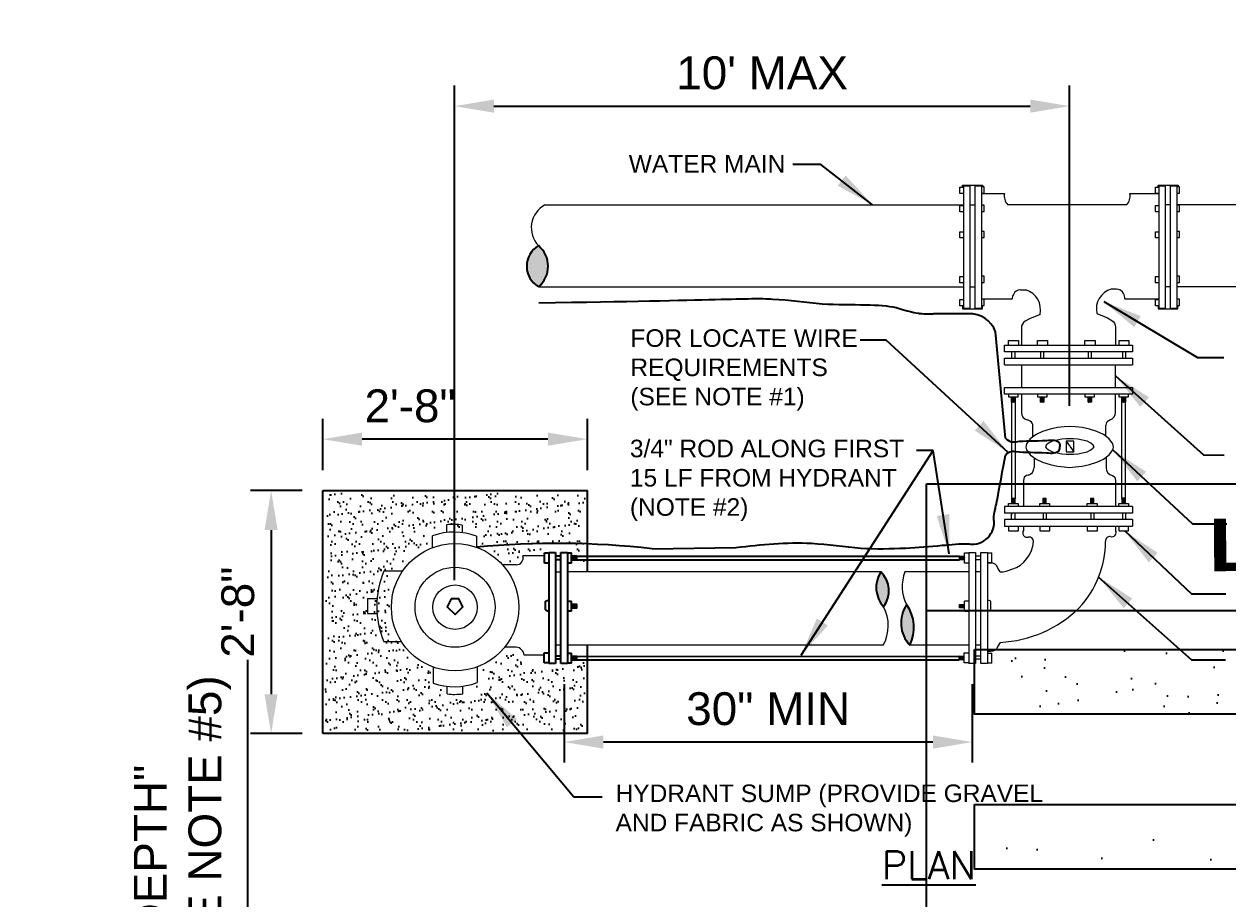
# Paper-space layout 'WS DET' of a CAD drawing. Header units: feet, sheet in inches. Extents: x -12.2 to 22.7, y -7.4 to 15.4.
# Drawn here: x 6.372 to 10.044, y -0.468 to 2.199 of the extents above; entities that cross this region are included whole.
import ezdxf
from ezdxf.enums import TextEntityAlignment as Align

# ---------------------------------------------------------------- set-up
doc = ezdxf.new("R2010")
doc.units = ezdxf.units.FT
doc.header["$MEASUREMENT"] = 0
for name, color, linetype in [('DT-1', 1, 'Continuous'), ('DT-3', 3, 'Continuous'), ('DT-4', 4, 'Continuous'), ('DT-HATCH', 251, 'Continuous'), ('DT-TEXT', 2, 'Continuous')]:
    doc.layers.add(name, color=color, linetype=linetype)
doc.layers.add('NOPRINT', color=7, linetype='Continuous', plot=False)
doc.styles.add('1L100', font='arial.ttf', dxfattribs={"height": 0.1})
doc.styles.add('ROMAND', font='ariblk.ttf')
doc.styles.add('ROMANS', font='ROMANS.shx', dxfattribs={"height": 6})
doc.dimstyles.new('JEA1', dxfattribs={"dimtxt": 0.1, "dimasz": 0.12, "dimexe": 0.0625, "dimexo": 0.0625, "dimgap": 0.05, "dimtad": 1, "dimdec": 1, "dimlfac": 3, "dimdsep": 46, "dimtxsty": '1L100', "dimcen": 0.09, "dimclrd": 256, "dimclre": 256, "dimclrt": 256, "dimadec": 0, "dimazin": 0, "dimtfac": 1, "dimtdec": 1, "dimtofl": 0, "dimtmove": 0, "dimatfit": 3, "dimfxl": 1, "dimtolj": 1, "dimtzin": 0, "dimlwd": -1, "dimlwe": -1, "dimarcsym": 0})
pattern_1 = [(157.380135, (-3.3872434, -4.6160953), (-0.0011576243, -0.00277829825), []), (202.619865, (-3.3872434, -4.6160953), (0.0011576243, -0.00277829825), [])]
pattern_2 = [(157.380135, (-3.375259, -4.6160953), (-0.0011576243, -0.00277829825), []), (202.619865, (-3.375259, -4.6160953), (0.0011576243, -0.00277829825), [])]
pattern_3 = [(67.380135, (-3.375259, -4.6160953), (-0.00277829825, 0.0011576243), []), (112.619865, (-3.375259, -4.6160953), (-0.00277829825, -0.0011576243), [])]

# ---------------------------------------------------------------- blocks, each defined once
blk = doc.blocks.new('*D127')
at = {"layer": 'Defpoints', "color": 0, "transparency": 16777216}
for p in [(9.5607, 1.9488), (9.5607, 0.9725), (7.6854, 0.4414)]:
    blk.add_point(p, dxfattribs=at)
at = {"layer": 'DT-TEXT', "transparency": 16777216}
for p, q in [((7.6854, 0.5039), (7.6854, 2.0113)), ((9.5607, 1.035), (9.5607, 2.0113)), ((7.8054, 1.9488), (9.4407, 1.9488))]:
    blk.add_line(p, q, dxfattribs=at)
for points in [[(7.8054, 1.9688), (7.8054, 1.9288), (7.6854, 1.9488)], [(9.4407, 1.9688), (9.4407, 1.9288), (9.5607, 1.9488)]]:
    blk.add_solid(points, dxfattribs=at)
at = {"layer": 'DT-TEXT', "transparency": 16777216, "insert": (8.6231, 2.0498), "char_height": 0.1, "attachment_point": 5, "style": '1L100'}
blk.add_mtext("\\A1;10' MAX", dxfattribs=at)
blk = doc.blocks.new('*D128')
at = {"layer": 'Defpoints', "color": 0, "transparency": 16777216}
for p in [(7.2831, 0.9335), (7.2831, 0.7766), (8.0901, 0.7766)]:
    blk.add_point(p, dxfattribs=at)
at = {"layer": 'DT-TEXT', "transparency": 16777216}
for p, q in [((7.2831, 0.8391), (7.2831, 0.996)), ((8.0901, 0.8391), (8.0901, 0.996)), ((7.9701, 0.9335), (7.4031, 0.9335))]:
    blk.add_line(p, q, dxfattribs=at)
for points in [[(7.4031, 0.9535), (7.4031, 0.9135), (7.2831, 0.9335)], [(7.9701, 0.9535), (7.9701, 0.9135), (8.0901, 0.9335)]]:
    blk.add_solid(points, dxfattribs=at)
at = {"layer": 'DT-TEXT', "transparency": 16777216, "insert": (7.5497, 1.0345), "char_height": 0.1, "attachment_point": 5, "style": '1L100'}
blk.add_mtext('\\A1;2\'-8"', dxfattribs=at)
blk = doc.blocks.new('*D129')
at = {"layer": 'Defpoints', "color": 0, "transparency": 16777216}
for p in [(8.019, 0.2493), (9.2641, 0.2493), (8.019, 0.0101)]:
    blk.add_point(p, dxfattribs=at)
at = {"layer": 'DT-TEXT', "transparency": 16777216}
for p, q in [((8.019, 0.1868), (8.019, -0.0524)), ((9.2641, 0.1868), (9.2641, -0.0524)), ((9.1441, 0.0101), (8.139, 0.0101))]:
    blk.add_line(p, q, dxfattribs=at)
for points in [[(8.139, 0.0301), (8.139, -0.0099), (8.019, 0.0101)], [(9.1441, 0.0301), (9.1441, -0.0099), (9.2641, 0.0101)]]:
    blk.add_solid(points, dxfattribs=at)
at = {"layer": 'DT-TEXT', "transparency": 16777216, "insert": (8.6416, 0.1112), "char_height": 0.1, "attachment_point": 5, "style": '1L100'}
blk.add_mtext('\\A1;30" MIN', dxfattribs=at)
blk = doc.blocks.new('*D130')
at = {"layer": 'Defpoints', "color": 0, "transparency": 16777216}
for p in [(7.2831, 0.7766), (7.1256, 0.0358), (7.2831, 0.0358)]:
    blk.add_point(p, dxfattribs=at)
at = {"layer": 'DT-TEXT', "transparency": 16777216}
for p, q in [((7.2206, 0.7766), (7.0631, 0.7766)), ((7.1256, 0.6566), (7.1256, 0.1558)), ((7.2206, 0.0358), (7.0631, 0.0358))]:
    blk.add_line(p, q, dxfattribs=at)
for points in [[(7.1056, 0.6566), (7.1456, 0.6566), (7.1256, 0.7766)], [(7.1056, 0.1558), (7.1456, 0.1558), (7.1256, 0.0358)]]:
    blk.add_solid(points, dxfattribs=at)
at = {"layer": 'DT-TEXT', "transparency": 16777216, "insert": (7.0245, 0.4062), "char_height": 0.1, "attachment_point": 5, "rotation": 90, "style": '1L100'}
blk.add_mtext('\\A1;2\'-8"', dxfattribs=at)
blk = doc.blocks.new('*D131')
at = {"layer": 'Defpoints', "color": 0, "transparency": 16777216}
for p in [(7.0543, -1.4984), (7.3931, -1.4984), (7.8274, -2.3976)]:
    blk.add_point(p, dxfattribs=at)
at = {"layer": 'DT-TEXT', "transparency": 16777216}
for p, q in [((7.0543, -1.4984), (7.0543, 0.2608)), ((7.3306, -1.4984), (6.9918, -1.4984)), ((7.0543, -2.2776), (7.0543, -1.6184)), ((7.7649, -2.3976), (6.9918, -2.3976))]:
    blk.add_line(p, q, dxfattribs=at)
for points in [[(7.0343, -1.6184), (7.0743, -1.6184), (7.0543, -1.4984)], [(7.0343, -2.2776), (7.0743, -2.2776), (7.0543, -2.3976)]]:
    blk.add_solid(points, dxfattribs=at)
at = {"layer": 'DT-TEXT', "transparency": 16777216, "insert": (6.8554, -0.5588), "char_height": 0.1, "attachment_point": 5, "rotation": 90, "style": '1L100'}
blk.add_mtext('\\A1;"BURY DEPTH"\\PVARIES (SEE NOTE #5)', dxfattribs=at)

psp = doc.layouts.new('WS DET')

# ---------------------------------------------------------------- hatches: boundary and pattern name
at = {"layer": 'DT-1', "lineweight": 0}
h = psp.add_hatch(dxfattribs=at)
h.set_pattern_fill('DIAMONDS', color=256, scale=0.024079, angle=90, style=0)
h.set_pattern_definition(pattern_1)
h.paths.add_polyline_path([(9.38401, 1.06213), (9.39471, 1.06213), (9.39471, 1.04633), (9.38401, 1.04633)])
h = psp.add_hatch(dxfattribs=at)
h.set_pattern_fill('DIAMONDS', color=256, scale=0.024079, angle=90, style=0)
h.set_pattern_definition(pattern_2)
h.paths.add_polyline_path([(9.47209, 1.06213), (9.48279, 1.06213), (9.48279, 1.04633), (9.47209, 1.04633)])
h = psp.add_hatch(dxfattribs=at)
h.set_pattern_fill('DIAMONDS', color=256, scale=0.024079, angle=90, style=0)
h.set_pattern_definition(pattern_2)
h.paths.add_polyline_path([(9.61715, 1.06213), (9.62786, 1.06213), (9.62786, 1.04633), (9.61715, 1.04633)])
h = psp.add_hatch(dxfattribs=at)
h.set_pattern_fill('DIAMONDS', color=256, scale=0.024079, angle=90, style=0)
h.set_pattern_definition([(157.380135, (-3.3633928, -4.6160953), (-0.0011576243, -0.00277829825), []), (202.619865, (-3.3633928, -4.6160953), (0.0011576243, -0.00277829825), [])])
h.paths.add_polyline_path([(9.7206, 1.06213), (9.7313, 1.06213), (9.7313, 1.04633), (9.7206, 1.04633)])
h = psp.add_hatch(dxfattribs=at)
h.set_pattern_fill('DIAMONDS', color=256, scale=0.024079, angle=90, style=0)
h.set_pattern_definition(pattern_1)
h.paths.add_polyline_path([(9.38401, 0.73692), (9.39471, 0.73692), (9.39471, 0.75272), (9.38401, 0.75272)])
h = psp.add_hatch(dxfattribs=at)
h.set_pattern_fill('DIAMONDS', color=256, scale=0.024079, angle=90, style=0)
h.set_pattern_definition([(157.380135, (14.5075702, -10.680566), (-0.0011576243, -0.00277829825), []), (202.619865, (14.5075702, -10.680566), (0.0011576243, -0.00277829825), [])])
h.paths.add_polyline_path([(9.47925, 0.73692), (9.48995, 0.73692), (9.48995, 0.75272), (9.47925, 0.75272)])
h = psp.add_hatch(dxfattribs=at)
h.set_pattern_fill('DIAMONDS', color=256, scale=0.024079, angle=90, style=0)
h.set_pattern_definition([(157.380135, (14.652635, -10.680566), (-0.0011576243, -0.00277829825), []), (202.619865, (14.652635, -10.680566), (0.0011576243, -0.00277829825), [])])
h.paths.add_polyline_path([(9.62431, 0.73692), (9.63501, 0.73692), (9.63501, 0.75272), (9.62431, 0.75272)])
h = psp.add_hatch(dxfattribs=at)
h.set_pattern_fill('DIAMONDS', color=256, scale=0.024079, angle=90, style=0)
h.set_pattern_definition([(157.380135, (14.748924, -10.6796963), (-0.0011576243, -0.00277829825), []), (202.619865, (14.748924, -10.6796963), (0.0011576243, -0.00277829825), [])])
h.paths.add_polyline_path([(9.7206, 0.73779), (9.7313, 0.73779), (9.7313, 0.75359), (9.7206, 0.75359)])
at = {"layer": 'DT-1'}
h = psp.add_hatch(dxfattribs=at)
h.set_pattern_fill('DIAMONDS', color=256, scale=0.024079, style=0)
h.set_pattern_definition([(67.380135, (-3.375259, -4.4516562), (-0.00277829825, 0.0011576243), []), (112.619865, (-3.375259, -4.4516562), (-0.00277829825, -0.0011576243), [])])
h.paths.add_polyline_path([(8.04222, 0.57667), (8.04222, 0.56596), (8.05802, 0.56596), (8.05802, 0.57667)])
at = {"layer": 'DT-1', "lineweight": 0}
h = psp.add_hatch(dxfattribs=at)
h.set_pattern_fill('DIAMONDS', color=256, scale=0.024079, style=0)
h.set_pattern_definition(pattern_3)
h.paths.add_polyline_path([(9.24099, 0.57684), (9.24099, 0.56614), (9.22519, 0.56614), (9.22519, 0.57684)])
at = {"layer": 'DT-1'}
h = psp.add_hatch(dxfattribs=at)
h.set_pattern_fill('DIAMONDS', color=256, scale=0.024079, style=0)
h.set_pattern_definition([(67.380135, (-3.375259, -4.5987003), (-0.00277829825, 0.0011576243), []), (112.619865, (-3.375259, -4.5987003), (-0.00277829825, -0.0011576243), [])])
h.paths.add_polyline_path([(8.04222, 0.42962), (8.04222, 0.41892), (8.05802, 0.41892), (8.05802, 0.42962)])
at = {"layer": 'DT-1', "lineweight": 0}
h = psp.add_hatch(dxfattribs=at)
h.set_pattern_fill('DIAMONDS', color=256, scale=0.024079, style=0)
h.set_pattern_definition(pattern_3)
h.paths.add_polyline_path([(9.24077, 0.42962), (9.24077, 0.41892), (9.22497, 0.41892), (9.22497, 0.42962)])
at = {"layer": 'DT-1'}
h = psp.add_hatch(dxfattribs=at)
h.set_pattern_fill('DIAMONDS', color=256, scale=0.024079, style=0)
h.set_pattern_definition([(67.380135, (-3.375259, -4.757018), (-0.00277829825, 0.0011576243), []), (112.619865, (-3.375259, -4.757018), (-0.00277829825, -0.0011576243), [])])
h.paths.add_polyline_path([(8.04222, 0.2713), (8.04222, 0.2606), (8.05802, 0.2606), (8.05802, 0.2713)])
at = {"layer": 'DT-1', "lineweight": 0}
h = psp.add_hatch(dxfattribs=at)
h.set_pattern_fill('DIAMONDS', color=256, scale=0.024079, style=0)
h.set_pattern_definition(pattern_3)
h.paths.add_polyline_path([(9.23974, 0.27148), (9.23974, 0.26078), (9.22394, 0.26078), (9.22394, 0.27148)])
at = {"layer": 'DT-HATCH'}
psp.add_hatch(color=256, dxfattribs=at).paths.add_polyline_path([(7.94132, 1.39822, -0.571756), (7.94108, 1.52345, -0.4697124)])
h = psp.add_hatch(dxfattribs=at)
h.set_pattern_fill('AR-SAND', color=256, scale=0.024079, style=0)
h.set_pattern_definition([(37.5, (-5.2816, -7.00337), (-0.00151679, 0.04639519), [0, -0.03659945, 0, -0.04093359, 0, -0.0391277]), (7.5, (-5.2816, -7.00337), (0.04261372, 0.06795328), [0, -0.01974444, 0, -0.03298766, 0, -0.01264126]), (327.5, (-5.311216, -7.00337), (0.07498413, 0.00013626), [0, -0.01203929, 0, -0.04334145, 0, -0.05658467]), (317.5, (-5.311216, -7.00337), (0.07238327, 0.02113319), [0, -0.00601965, 0, -0.02841273, 0, -0.03250609])])
h.paths.add_polyline_path([(7.29152, 0.76861), (8.08279, 0.77059), (8.08081, 0.55851), (8.05503, 0.56049), (8.05503, 0.61203), (7.95587, 0.61004), (7.94596, 0.59022), (7.88845, 0.59221), (7.87456, 0.56248), (7.83689, 0.56049), (7.76748, 0.60608), (7.76351, 0.65563), (7.61477, 0.6596), (7.60684, 0.61203), (7.48984, 0.53473), (7.48389, 0.35634), (7.55925, 0.25328), (7.61477, 0.22751), (7.61874, 0.17994), (7.6465, 0.17598), (7.64055, 0.14823), (7.70798, 0.14823), (7.73773, 0.16607), (7.76549, 0.1958), (7.77342, 0.2394), (7.82499, 0.26715), (7.87456, 0.29093), (7.88646, 0.2731), (7.93406, 0.2612), (7.95389, 0.2394), (8.05701, 0.23147), (8.05701, 0.2949), (8.08279, 0.2949), (8.08081, 0.04516), (7.29152, 0.04516)])
h = psp.add_hatch(color=256, dxfattribs=at)
h.paths.add_polyline_path([(8.98473, 0.52877, 0.3341885), (8.99343, 0.42286, 0.3941576)])
h.paths.add_polyline_path([(9.06385, 0.42909, 0.3491588), (9.0736, 0.30521, 0.2802845)])
at = {"layer": 'NOPRINT'}
h = psp.add_hatch(dxfattribs=at)
h.set_pattern_fill('AR-SAND', color=256, scale=0.1, angle=-54)
h.set_pattern_definition([(343.5, (1.96655, 2.12785), (0.1521807, 0.118352), [0, -0.152, 0, -0.17, 0, -0.1625]), (313.5, (1.96655, 2.12785), (0.332341, 0.022704), [0, -0.082, 0, -0.137, 0, -0.0525]), (273.5, (1.89425, 2.22736), (0.1835025, -0.2516067), [0, -0.05, 0, -0.18, 0, -0.235]), (263.5, (1.89425, 2.22736), (0.247701, -0.191612), [0, -0.025, 0, -0.118, 0, -0.135])])
h.paths.add_polyline_path([(10.44046, 0.29192), (9.27128, 0.29192), (9.27128, 0.09494), (10.44046, 0.09494)])
at = {"layer": 'NOPRINT', "ltscale": 20}
h = psp.add_hatch(dxfattribs=at)
h.set_pattern_fill('AR-CONC', color=256, scale=0.08, angle=-108)
h.set_pattern_definition([(302, (1.96655, 1.5193), (-0.22506, -0.53021), [0.06, -0.66]), (247, (1.96655, 1.5193), (0.606603, -0.080384), [0.048, -0.528]), (352.4514, (1.9478, 1.4751), (0.381542, -0.610595), [0.050992, -0.560914]), (298.184, (2.1187, 1.4698), (-0.38977, -0.771087), [0.09, -0.99]), (348.636, (2.0862, 1.4056), (0.51009, -0.95195), [0.07649, -0.84137]), (243.184, (2.1187, 1.4698), (0.51009, -0.95195), [0.072, -0.792]), (273, (2.05596, 1.4061), (-0.453894, -0.35462), [0.06, -0.66]), (218, (2.05596, 1.4061), (0.491576, -0.364392), [0.048, -0.528]), (323.4514, (2.01813, 1.37656), (0.037682, -0.719013), [0.050992, -0.560914]), (289.5, (1.96655, 1.51928), (0.2502746, -0.0915477), [0, -0.5216, 0, -0.536, 0, -0.53]), (259.5, (1.96655, 1.51928), (0.235052, -0.297659), [0, -0.3056, 0, -0.5096, 0, -0.202]), (219.5, (2.02168, 1.68895), (-0.149129, -0.4005804), [0, -0.2, 0, -0.624, 0, -0.828]), (209.5, (2.0464, 1.76503), (-0.068007, -0.468462), [0, -0.26, 0, -0.4144, 0, -0.588])])
h.paths.add_polyline_path([(10.44046, -0.18036), (9.27128, -0.18036), (9.27128, -0.37734), (10.44046, -0.37734)])

# ---------------------------------------------------------------- linework, layer by layer
at = {"layer": 'DT-1', "lineweight": 0}
for p, q in [((9.22627, 1.68231), (9.22627, 1.70133)), ((9.22627, 1.70133), (9.23698, 1.70133)), ((9.23698, 1.7049), (9.23698, 1.33282)), ((9.25719, 1.7049), (9.23698, 1.7049)), ((9.25719, 1.33282), (9.25719, 1.7079)), ((9.27146, 1.7079), (9.27146, 1.33282)), ((9.29286, 1.70478), (9.27146, 1.70478)), ((9.29286, 1.33282), (9.29286, 1.70478)), ((9.3, 1.70252), (9.29286, 1.70252)), ((9.3, 1.6835), (9.3, 1.70252)), ((9.82262, 1.70133), (9.83332, 1.70133)), ((9.82262, 1.68231), (9.82262, 1.70133)), ((9.83332, 1.7049), (9.83332, 1.33282)), ((9.85353, 1.7049), (9.83332, 1.7049)), ((9.85353, 1.33282), (9.85353, 1.7079)), ((9.8678, 1.7079), (9.8678, 1.33282)), ((9.8892, 1.70478), (9.8678, 1.70478)), ((9.8892, 1.33282), (9.8892, 1.70478)), ((9.89634, 1.70252), (9.8892, 1.70252)), ((9.89634, 1.6835), (9.89634, 1.70252)), ((9.23698, 1.68231), (9.22627, 1.68231)), ((9.29286, 1.6835), (9.3, 1.6835)), ((9.83332, 1.68231), (9.82262, 1.68231)), ((9.8892, 1.6835), (9.89634, 1.6835)), ((9.22627, 1.62642), (9.22627, 1.64545)), ((9.22627, 1.64545), (9.23698, 1.64545)), ((9.23698, 1.62642), (9.22627, 1.62642)), ((9.25719, 1.64783), (9.27146, 1.64783)), ((9.3, 1.64664), (9.29286, 1.64664)), ((9.29286, 1.62761), (9.3, 1.62761)), ((9.3, 1.62761), (9.3, 1.64664)), ((9.82262, 1.64545), (9.83332, 1.64545)), ((9.82262, 1.62642), (9.82262, 1.64545)), ((9.83332, 1.62642), (9.82262, 1.62642)), ((9.8678, 1.64783), (9.85353, 1.64783)), ((9.89634, 1.64664), (9.8892, 1.64664)), ((9.8892, 1.62761), (9.89634, 1.62761)), ((9.89634, 1.62761), (9.89634, 1.64664)), ((9.22627, 1.54685), (9.22627, 1.56588)), ((9.22627, 1.56588), (9.23698, 1.56588)), ((9.23698, 1.54685), (9.22627, 1.54685)), ((9.3, 1.56706), (9.29286, 1.56706)), ((9.29286, 1.54804), (9.3, 1.54804)), ((9.3, 1.54804), (9.3, 1.56706)), ((9.82262, 1.56588), (9.83332, 1.56588)), ((9.82262, 1.54685), (9.82262, 1.56588)), ((9.83332, 1.54685), (9.82262, 1.54685)), ((9.89634, 1.56706), (9.8892, 1.56706)), ((9.8892, 1.54804), (9.89634, 1.54804)), ((9.89634, 1.54804), (9.89634, 1.56706)), ((9.22627, 1.41011), (9.22627, 1.42913)), ((9.22627, 1.42913), (9.23698, 1.42913)), ((9.23698, 1.41011), (9.22627, 1.41011)), ((9.25719, 1.39822), (9.27146, 1.39822)), ((9.3, 1.43032), (9.29286, 1.43032)), ((9.29286, 1.4113), (9.3, 1.4113)), ((9.3, 1.4113), (9.3, 1.43032)), ((9.82262, 1.42913), (9.83332, 1.42913)), ((9.82262, 1.41011), (9.82262, 1.42913)), ((9.83332, 1.41011), (9.82262, 1.41011)), ((9.8678, 1.39822), (9.85353, 1.39822)), ((9.89634, 1.43032), (9.8892, 1.43032)), ((9.8892, 1.4113), (9.89634, 1.4113)), ((9.89634, 1.4113), (9.89634, 1.43032)), ((9.22627, 1.35898), (9.23698, 1.35898)), ((9.22627, 1.33996), (9.22627, 1.35898)), ((9.3, 1.36017), (9.29286, 1.36017)), ((9.3, 1.34114), (9.3, 1.36017)), ((9.82262, 1.33996), (9.82262, 1.35898)), ((9.82262, 1.35898), (9.83332, 1.35898)), ((9.89634, 1.36017), (9.8892, 1.36017)), ((9.89634, 1.34114), (9.89634, 1.36017)), ((9.23698, 1.33996), (9.22627, 1.33996)), ((9.2346, 1.33996), (9.2346, 1.33044)), ((9.2346, 1.33044), (9.29514, 1.33044)), ((9.23698, 1.33282), (9.25719, 1.33282)), ((9.27146, 1.33282), (9.29286, 1.33282)), ((9.29286, 1.34114), (9.3, 1.34114)), ((9.29514, 1.33044), (9.29514, 1.34113)), ((9.83332, 1.33996), (9.82262, 1.33996)), ((9.83094, 1.33996), (9.83094, 1.33044)), ((9.83094, 1.33044), (9.89149, 1.33044)), ((9.83332, 1.33282), (9.85353, 1.33282)), ((9.8678, 1.33282), (9.8892, 1.33282)), ((9.8892, 1.34114), (9.89634, 1.34114)), ((9.89149, 1.33044), (9.89149, 1.34113)), ((9.36281, 1.22005), (9.75308, 1.22005)), ((9.36281, 1.19984), (9.36281, 1.22005)), ((9.37449, 1.23432), (9.40484, 1.23432)), ((9.37449, 1.22005), (9.37449, 1.23432)), ((9.40541, 1.23432), (9.40541, 1.22005)), ((9.46258, 1.23432), (9.49349, 1.23432)), ((9.46258, 1.22005), (9.46258, 1.23432)), ((9.49349, 1.23432), (9.49349, 1.22005)), ((9.60764, 1.23432), (9.63856, 1.23432)), ((9.60764, 1.22005), (9.60764, 1.23432)), ((9.63856, 1.23432), (9.63856, 1.22005)), ((9.71219, 1.23432), (9.74184, 1.23432)), ((9.71219, 1.22005), (9.71219, 1.23432)), ((9.74184, 1.23432), (9.74184, 1.22005)), ((9.75308, 1.22005), (9.75308, 1.19984)), ((9.75308, 1.19984), (9.36281, 1.19984)), ((9.36281, 1.18037), (9.75308, 1.18037)), ((9.36281, 1.16016), (9.36281, 1.18037)), ((9.38519, 1.18037), (9.38519, 1.19984)), ((9.39471, 1.18037), (9.39471, 1.19984)), ((9.47328, 1.18037), (9.47328, 1.19984)), ((9.48279, 1.18037), (9.48279, 1.19984)), ((9.61834, 1.18037), (9.61834, 1.19984)), ((9.62786, 1.18037), (9.62786, 1.19984)), ((9.72289, 1.18037), (9.72289, 1.19984)), ((9.7324, 1.18037), (9.7324, 1.19984)), ((9.75308, 1.18037), (9.75308, 1.16016)), ((9.36281, 1.16016), (9.75308, 1.16016)), ((9.36281, 1.07046), (9.36281, 1.09067)), ((9.36281, 1.09067), (9.75308, 1.09067)), ((9.75308, 1.07046), (9.36281, 1.07046)), ((9.75308, 1.09067), (9.75308, 1.07046)), ((9.5509, 0.92695), (9.5509, 0.89484)), ((9.57349, 0.92695), (9.5509, 0.92695)), ((9.5509, 0.92695), (9.5509, 0.89484)), ((9.57349, 0.92695), (9.5509, 0.92695)), ((9.5509, 0.92695), (9.57349, 0.89484)), ((9.57349, 0.89484), (9.57349, 0.92695)), ((9.57349, 0.89484), (9.57349, 0.92695)), ((9.5509, 0.89484), (9.57349, 0.89484)), ((9.5509, 0.89484), (9.57349, 0.89484)), ((9.75308, 0.72859), (9.36281, 0.72859)), ((9.36281, 0.72859), (9.36281, 0.70838)), ((9.75308, 0.70838), (9.36281, 0.70838)), ((9.38401, 0.70838), (9.38401, 0.70287)), ((9.38401, 0.70838), (9.38401, 0.70287)), ((9.38401, 0.68876), (9.38401, 0.70823)), ((9.38401, 0.68876), (9.38401, 0.70823)), ((9.73014, 0.72859), (9.39126, 0.72859)), ((9.73014, 0.70838), (9.39126, 0.70838)), ((9.39352, 0.70838), (9.39352, 0.68876)), ((9.39352, 0.70838), (9.39352, 0.68876)), ((9.48044, 0.70838), (9.48044, 0.68876)), ((9.48044, 0.70838), (9.48044, 0.68876)), ((9.48995, 0.70838), (9.48995, 0.68876)), ((9.48995, 0.70838), (9.48995, 0.68876)), ((9.6255, 0.70838), (9.6255, 0.68876)), ((9.6255, 0.70838), (9.6255, 0.68876)), ((9.63501, 0.70838), (9.63501, 0.68876)), ((9.63501, 0.70838), (9.63501, 0.68876)), ((9.72179, 0.70838), (9.72179, 0.68963)), ((9.72179, 0.70838), (9.72179, 0.68876)), ((9.7313, 0.70838), (9.7313, 0.68963)), ((9.7313, 0.70838), (9.7313, 0.68876)), ((9.75308, 0.72859), (9.75308, 0.70838)), ((9.75308, 0.68876), (9.36281, 0.68876)), ((9.36281, 0.68876), (9.36281, 0.66855)), ((9.36281, 0.66855), (9.75308, 0.66855)), ((9.37449, 0.66855), (9.37449, 0.65428)), ((9.37449, 0.66855), (9.37449, 0.65428)), ((9.73014, 0.68876), (9.39126, 0.68876)), ((9.39126, 0.66855), (9.73014, 0.66855)), ((9.40541, 0.65428), (9.40541, 0.66855)), ((9.40541, 0.65428), (9.40541, 0.66855)), ((9.46974, 0.66855), (9.46974, 0.65428)), ((9.46974, 0.66855), (9.46974, 0.65428)), ((9.50065, 0.65428), (9.50065, 0.66855)), ((9.50065, 0.65428), (9.50065, 0.66855)), ((9.6148, 0.66855), (9.6148, 0.65428)), ((9.6148, 0.66855), (9.6148, 0.65428)), ((9.64572, 0.65428), (9.64572, 0.66855)), ((9.64572, 0.65428), (9.64572, 0.66855)), ((9.71109, 0.66855), (9.71109, 0.65428)), ((9.71109, 0.66855), (9.71109, 0.65428)), ((9.74082, 0.65428), (9.74082, 0.66855)), ((9.74082, 0.65428), (9.74082, 0.66855)), ((9.75308, 0.68876), (9.75308, 0.66855)), ((9.37449, 0.65428), (9.40541, 0.65428)), ((9.37449, 0.65428), (9.40541, 0.65428)), ((9.46974, 0.65428), (9.50065, 0.65428)), ((9.46974, 0.65428), (9.50065, 0.65428)), ((9.6148, 0.65428), (9.64572, 0.65428)), ((9.6148, 0.65428), (9.64572, 0.65428)), ((9.71109, 0.65428), (9.74082, 0.65428)), ((9.71109, 0.65428), (9.74082, 0.65428)), ((9.25401, 0.58819), (9.25401, 0.24931)), ((9.25401, 0.58819), (9.27423, 0.58819)), ((9.27423, 0.58819), (9.27423, 0.24931)), ((9.29028, 0.24931), (9.29028, 0.58819)), ((9.29028, 0.58819), (9.31049, 0.58819)), ((9.31049, 0.58819), (9.31049, 0.24931)), ((9.24088, 0.55586), (9.24088, 0.58677)), ((9.24088, 0.58677), (9.25396, 0.58677)), ((9.25401, 0.55586), (9.24088, 0.55586)), ((9.29028, 0.57667), (9.27423, 0.57667)), ((9.29028, 0.56596), (9.27423, 0.56596)), ((9.32357, 0.55586), (9.31044, 0.55586)), ((9.31049, 0.58677), (9.32357, 0.58677)), ((9.32357, 0.55586), (9.32357, 0.58677)), ((9.32087, 0.43931), (9.31033, 0.44383)), ((9.24077, 0.40881), (9.24077, 0.43973)), ((9.25385, 0.43973), (9.24077, 0.43973)), ((9.24077, 0.40881), (9.25391, 0.40881)), ((9.32087, 0.41372), (9.31033, 0.40769)), ((9.32087, 0.41372), (9.32087, 0.43931)), ((9.23974, 0.2826), (9.25401, 0.2826)), ((9.23974, 0.25168), (9.23974, 0.2826)), ((9.29028, 0.2719), (9.27423, 0.2719)), ((9.29028, 0.26239), (9.27423, 0.26239)), ((9.31049, 0.28141), (9.32357, 0.28141)), ((9.32357, 0.2505), (9.32357, 0.28141)), ((9.25401, 0.25168), (9.23974, 0.25168)), ((9.27423, 0.24931), (9.25401, 0.24931)), ((9.31049, 0.24931), (9.29028, 0.24931)), ((9.32357, 0.2505), (9.31044, 0.2505))]:
    psp.add_line(p, q, dxfattribs=at)
at = {"layer": 'DT-1'}
for p, q in [((7.97267, 0.58819), (7.97267, 0.24931)), ((7.97267, 0.58819), (7.99288, 0.58819)), ((7.99288, 0.58819), (7.99288, 0.24931)), ((8.00893, 0.24931), (8.00893, 0.58819)), ((8.00893, 0.58819), (8.02915, 0.58819)), ((8.02915, 0.58819), (8.02915, 0.24931)), ((7.95953, 0.55586), (7.95953, 0.58677)), ((7.95953, 0.58677), (7.97261, 0.58677)), ((7.97267, 0.55586), (7.95953, 0.55586)), ((8.00893, 0.57667), (7.99288, 0.57667)), ((8.00893, 0.56596), (7.99288, 0.56596)), ((8.04222, 0.55586), (8.02909, 0.55586)), ((8.02915, 0.58677), (8.04222, 0.58677)), ((8.04222, 0.55586), (8.04222, 0.58677)), ((8.05802, 0.57667), (9.22519, 0.57684)), ((8.05804, 0.56596), (9.22519, 0.56614)), ((7.96213, 0.43931), (7.97267, 0.44383)), ((7.96213, 0.41372), (7.96213, 0.43931)), ((7.96213, 0.41372), (7.97267, 0.40769)), ((8.04222, 0.40881), (8.02909, 0.40881)), ((8.02915, 0.43973), (8.04222, 0.43973)), ((8.04222, 0.40881), (8.04222, 0.43973)), ((7.9584, 0.25168), (7.9584, 0.2826)), ((7.9584, 0.2826), (7.97267, 0.2826)), ((8.00893, 0.2719), (7.99288, 0.2719)), ((8.00893, 0.26239), (7.99288, 0.26239)), ((8.02915, 0.28141), (8.04222, 0.28141)), ((8.04222, 0.2505), (8.04222, 0.28141)), ((8.05802, 0.2713), (9.22394, 0.27148)), ((8.05802, 0.2606), (9.22394, 0.26078)), ((7.97267, 0.25168), (7.9584, 0.25168)), ((7.99288, 0.24931), (7.97267, 0.24931)), ((8.02915, 0.24931), (8.00893, 0.24931)), ((8.04222, 0.2505), (8.02915, 0.2505))]:
    psp.add_line(p, q, dxfattribs=at)
at = {"layer": 'DT-1', "lineweight": 0}
for points in [[(9.23462, 1.70133), (9.23462, 1.7079), (9.29526, 1.7079), (9.29526, 1.70252)], [(9.83096, 1.70133), (9.83096, 1.7079), (9.8916, 1.7079), (9.8916, 1.70252)], [(9.37449, 1.07046), (9.37449, 1.06213), (9.40422, 1.06213), (9.40422, 1.07046)], [(9.46258, 1.07046), (9.46258, 1.06213), (9.4923, 1.06213), (9.4923, 1.07046)], [(9.60764, 1.07046), (9.60764, 1.06213), (9.63737, 1.06213), (9.63737, 1.07046)], [(9.71109, 1.07046), (9.71109, 1.06213), (9.74082, 1.06213), (9.74082, 1.07046)], [(9.39471, 1.06213), (9.39471, 1.04633), (9.38401, 1.04633), (9.38401, 1.06213)], [(9.48279, 1.06213), (9.48279, 1.04633), (9.47209, 1.04633), (9.47209, 1.06213)], [(9.62786, 1.06213), (9.62786, 1.04633), (9.61715, 1.04633), (9.61715, 1.06213)], [(9.7313, 1.06213), (9.7313, 1.04633), (9.7206, 1.04633), (9.7206, 1.06213)], [(9.37449, 0.72859), (9.37449, 0.73692), (9.40422, 0.73692), (9.40422, 0.72859)], [(9.37449, 0.72859), (9.37449, 0.73692), (9.40422, 0.73692), (9.40422, 0.72859)], [(9.39471, 0.73692), (9.39471, 0.75272), (9.38401, 0.75272), (9.38401, 0.73692)], [(9.39471, 0.73692), (9.39471, 0.75272), (9.38401, 0.75272), (9.38401, 0.73692)], [(9.46974, 0.72859), (9.46974, 0.73692), (9.49946, 0.73692), (9.49946, 0.72859)], [(9.46974, 0.72859), (9.46974, 0.73692), (9.49946, 0.73692), (9.49946, 0.72859)], [(9.48995, 0.73692), (9.48995, 0.75272), (9.47925, 0.75272), (9.47925, 0.73692)], [(9.48995, 0.73692), (9.48995, 0.75272), (9.47925, 0.75272), (9.47925, 0.73692)], [(9.6148, 0.72859), (9.6148, 0.73692), (9.64453, 0.73692), (9.64453, 0.72859)], [(9.6148, 0.72859), (9.6148, 0.73692), (9.64453, 0.73692), (9.64453, 0.72859)], [(9.63501, 0.73692), (9.63501, 0.75272), (9.62431, 0.75272), (9.62431, 0.73692)], [(9.63501, 0.73692), (9.63501, 0.75272), (9.62431, 0.75272), (9.62431, 0.73692)], [(9.71109, 0.72859), (9.71109, 0.73692), (9.74082, 0.73692), (9.74082, 0.72859)], [(9.71109, 0.72859), (9.71109, 0.73692), (9.74082, 0.73692), (9.74082, 0.72859)], [(9.7313, 0.73779), (9.7313, 0.75359), (9.7206, 0.75359), (9.7206, 0.73779)], [(9.7313, 0.73779), (9.7313, 0.75359), (9.7206, 0.75359), (9.7206, 0.73779)], [(9.24099, 0.56614), (9.22519, 0.56614), (9.22519, 0.57684), (9.24099, 0.57684)], [(9.24077, 0.41892), (9.22497, 0.41892), (9.22497, 0.42962), (9.24077, 0.42962)], [(9.23974, 0.26078), (9.22394, 0.26078), (9.22394, 0.27148), (9.23974, 0.27148)]]:
    psp.add_lwpolyline(points, dxfattribs=at)
at = {"layer": 'DT-1'}
for points in [[(8.04222, 0.56596), (8.05802, 0.56596), (8.05802, 0.57667), (8.04222, 0.57667)], [(8.04222, 0.41892), (8.05802, 0.41892), (8.05802, 0.42962), (8.04222, 0.42962)], [(8.04222, 0.2606), (8.05802, 0.2606), (8.05802, 0.2713), (8.04222, 0.2713)]]:
    psp.add_lwpolyline(points, dxfattribs=at)
at = {"layer": 'DT-1', "flags": 128}
psp.add_lwpolyline([(7.67454, 0.44684), (7.66249, 0.42275), (7.68659, 0.39866), (7.71068, 0.42275), (7.69863, 0.44684)], close=True, dxfattribs=at)
at = {"layer": 'DT-3', "lineweight": 0}
for p, q in [((9.29286, 1.68231), (9.3627, 1.68231)), ((9.7449, 1.68198), (9.83332, 1.68198)), ((7.96077, 1.64783), (9.23698, 1.64783)), ((9.73487, 1.64783), (9.37221, 1.64783)), ((10.27063, 1.64783), (9.8892, 1.64783)), ((7.94225, 1.39822), (9.23698, 1.39822)), ((10.28915, 1.39822), (9.8892, 1.39822)), ((9.29286, 1.36136), (9.38558, 1.36136)), ((9.41116, 1.38866), (9.42705, 1.38866)), ((9.70374, 1.39126), (9.68784, 1.39126)), ((9.72932, 1.36136), (9.83332, 1.36136)), ((9.47093, 1.31385), (9.43823, 1.30077)), ((9.64397, 1.31644), (9.67667, 1.30336)), ((9.41385, 1.16016), (9.41385, 1.09067)), ((9.70104, 1.09067), (9.70104, 1.16016)), ((9.41385, 1.07046), (9.41385, 1.01532)), ((9.70104, 1.01529), (9.70104, 1.07046)), ((9.38401, 1.04633), (9.38401, 0.75272)), ((9.39471, 1.04633), (9.39471, 0.75272)), ((9.7206, 0.75272), (9.7206, 1.04633)), ((9.7313, 0.75272), (9.7313, 1.04633)), ((9.43407, 0.99136), (9.43114, 0.99222)), ((9.437, 0.9905), (9.43407, 0.99136)), ((9.67966, 0.98973), (9.68376, 0.99219)), ((9.44109, 0.98804), (9.437, 0.9905)), ((9.44889, 0.94046), (9.44889, 0.97427)), ((9.67187, 0.944), (9.67187, 0.97597)), ((9.45253, 0.87694), (9.45253, 0.84695)), ((9.45253, 0.87694), (9.45253, 0.84695)), ((9.67251, 0.87694), (9.67251, 0.84605)), ((9.67251, 0.87694), (9.67251, 0.84605)), ((9.4228, 0.81774), (9.42043, 0.80704)), ((9.4228, 0.81774), (9.42043, 0.80704)), ((9.42994, 0.8225), (9.4228, 0.81774)), ((9.42994, 0.8225), (9.4228, 0.81774)), ((9.43429, 0.82359), (9.42994, 0.8225)), ((9.43429, 0.82359), (9.42994, 0.8225)), ((9.69074, 0.82269), (9.69153, 0.8225)), ((9.69074, 0.82269), (9.69153, 0.8225)), ((9.69153, 0.8225), (9.69867, 0.81774)), ((9.69153, 0.8225), (9.69867, 0.81774)), ((9.69867, 0.81774), (9.70104, 0.80704)), ((9.69867, 0.81774), (9.70104, 0.80704)), ((9.42043, 0.80704), (9.42043, 0.73692)), ((9.42043, 0.80704), (9.42043, 0.72859)), ((9.70104, 0.80704), (9.70104, 0.73692)), ((9.70104, 0.80704), (9.70104, 0.72859)), ((7.66053, 0.67229), (7.66053, 0.649)), ((7.70872, 0.67177), (7.70872, 0.64859)), ((9.42043, 0.66855), (9.42043, 0.65557)), ((9.70104, 0.66855), (9.70104, 0.65557)), ((7.61825, 0.60306), (7.61825, 0.63919)), ((7.75225, 0.63753), (7.75225, 0.60404)), ((7.87329, 0.55073), (7.83113, 0.55073)), ((7.95953, 0.57784), (7.89371, 0.57784)), ((7.52634, 0.53101), (7.46912, 0.53101)), ((8.00893, 0.52818), (7.99288, 0.52818)), ((8.98473, 0.52877), (8.02915, 0.52877)), ((9.25401, 0.52877), (9.05892, 0.52877)), ((9.29028, 0.52873), (9.27423, 0.52873)), ((7.41978, 0.44827), (7.41978, 0.40159)), ((7.41978, 0.44827), (7.4499, 0.44827)), ((7.41978, 0.40159), (7.4499, 0.40159)), ((7.52333, 0.31569), (7.46912, 0.31569)), ((7.87329, 0.29928), (7.83715, 0.29928)), ((8.00893, 0.30546), (7.99288, 0.30546)), ((8.99239, 0.30521), (8.02915, 0.30521)), ((9.25401, 0.30521), (9.0736, 0.30521)), ((9.29028, 0.30521), (9.27423, 0.30521)), ((7.9584, 0.27519), (7.89719, 0.27519)), ((7.61973, 0.23888), (7.61973, 0.18982)), ((7.75374, 0.23899), (7.75374, 0.19148)), ((7.66227, 0.15675), (7.66227, 0.18005)), ((7.71045, 0.15728), (7.71045, 0.18045))]:
    psp.add_line(p, q, dxfattribs=at)
for points in [[(9.43823, 1.30077), (9.42554, 1.29316, 0.2634471), (9.41385, 1.27251), (9.41385, 1.22005)], [(9.67667, 1.30336), (9.68935, 1.29575, -0.2634471), (9.70104, 1.2751), (9.70104, 1.22005)], [(9.3496, 0.52874), (9.34248, 0.53993), (9.34224, 0.5406, 0.3169602), (9.31957, 0.55658), (9.3187, 0.55658), (9.31049, 0.55658)], [(9.3496, 0.314), (9.34248, 0.30281), (9.34224, 0.30215, -0.3169602), (9.31957, 0.28617), (9.3187, 0.28617), (9.31049, 0.28617)]]:
    psp.add_lwpolyline(points, format="xyb", dxfattribs=at)
for points in [[(9.56073, 0.97247), (9.54409, 0.97128), (9.52387, 0.9689), (9.50128, 0.96414), (9.47869, 0.95701), (9.45848, 0.9475), (9.44064, 0.93442), (9.42994, 0.91896), (9.42756, 0.90945), (9.42994, 0.90112), (9.44064, 0.88566), (9.45848, 0.87258), (9.47869, 0.86307), (9.50128, 0.85594), (9.52387, 0.85118), (9.54409, 0.8488), (9.56073, 0.84761), (9.57857, 0.8488), (9.59878, 0.85118), (9.62138, 0.85594), (9.64397, 0.86307), (9.66418, 0.87258), (9.68202, 0.88566), (9.69272, 0.90112), (9.6951, 0.90945), (9.69272, 0.91896), (9.68202, 0.93442), (9.66418, 0.9475), (9.64397, 0.95701), (9.62138, 0.96414), (9.59878, 0.9689), (9.57857, 0.97128), (9.56073, 0.97247)], [(9.56073, 0.97247), (9.54409, 0.97128), (9.52387, 0.9689), (9.50128, 0.96414), (9.47869, 0.95701), (9.45848, 0.9475), (9.44064, 0.93442), (9.42994, 0.91896), (9.42756, 0.90945), (9.42994, 0.90112), (9.44064, 0.88566), (9.45848, 0.87258), (9.47869, 0.86307), (9.50128, 0.85594), (9.52387, 0.85118), (9.54409, 0.8488), (9.56073, 0.84761), (9.57857, 0.8488), (9.59878, 0.85118), (9.62138, 0.85594), (9.64397, 0.86307), (9.66418, 0.87258), (9.68202, 0.88566), (9.69272, 0.90112), (9.6951, 0.90945), (9.69272, 0.91896), (9.68202, 0.93442), (9.66418, 0.9475), (9.64397, 0.95701), (9.62138, 0.96414), (9.59878, 0.9689), (9.57857, 0.97128), (9.56073, 0.97247)], [(9.56073, 0.93442), (9.55003, 0.93442), (9.53695, 0.93323), (9.52269, 0.93085), (9.50842, 0.92728), (9.49653, 0.92134), (9.48939, 0.91539), (9.48701, 0.91063), (9.48939, 0.90707), (9.49653, 0.90112), (9.50842, 0.89518), (9.52269, 0.89161), (9.53695, 0.88923), (9.55003, 0.88804), (9.56073, 0.88804), (9.57263, 0.88804), (9.58571, 0.88923), (9.59997, 0.89161), (9.61424, 0.89518), (9.62613, 0.90112), (9.63327, 0.90707), (9.63565, 0.91063), (9.63327, 0.91539), (9.62613, 0.92134), (9.61424, 0.92728), (9.59997, 0.93085), (9.58571, 0.93323), (9.57263, 0.93442), (9.56073, 0.93442)], [(9.56073, 0.93442), (9.55003, 0.93442), (9.53695, 0.93323), (9.52269, 0.93085), (9.50842, 0.92728), (9.49653, 0.92134), (9.48939, 0.91539), (9.48701, 0.91063), (9.48939, 0.90707), (9.49653, 0.90112), (9.50842, 0.89518), (9.52269, 0.89161), (9.53695, 0.88923), (9.55003, 0.88804), (9.56073, 0.88804), (9.57263, 0.88804), (9.58571, 0.88923), (9.59997, 0.89161), (9.61424, 0.89518), (9.62613, 0.90112), (9.63327, 0.90707), (9.63565, 0.91063), (9.63327, 0.91539), (9.62613, 0.92134), (9.61424, 0.92728), (9.59997, 0.93085), (9.58571, 0.93323), (9.57263, 0.93442), (9.56073, 0.93442)]]:
    psp.add_lwpolyline(points, dxfattribs=at)
for radius in [0.19423, 0.12196, 0.06776]:
    psp.add_circle((7.68659, 0.42124), radius, dxfattribs=at)
for centre, radius, start, end in [((9.40075, 1.67518), 0.03924, 169.4, 223.8), ((9.70633, 1.67476), 0.03924, 316.2, 10.6), ((7.9985, 1.57811), 0.07927, 118.4267, 223.58821), ((9.42812, 1.35665), 0.04281, 154.94223, 173.69105), ((9.41116, 1.36459), 0.02408, 90, 154.94223), ((9.40878, 1.32767), 0.06367, 347.46033, 73.32066), ((9.70612, 1.33027), 0.06367, 106.67934, 192.53967), ((9.70374, 1.36718), 0.02408, 25.05777, 90), ((9.69084, 1.36076), 0.03849, 0.89487, 25.58497), ((9.43793, 1.01532), 0.02408, 180, 253.61046), ((9.67696, 1.01529), 0.02408, 286.38954, 0), ((9.43283, 0.97427), 0.01605, 360, 59.03624), ((9.68792, 0.97597), 0.01605, 120.96376, 180), ((9.42845, 0.84695), 0.02408, 284.03624, 360), ((9.42845, 0.84695), 0.02408, 284.03624, 360), ((9.69658, 0.84605), 0.02408, 180, 255.96376), ((9.69658, 0.84605), 0.02408, 180, 255.96376), ((7.68253, 0.47931), 0.19423, 82.25214, 96.50258), ((7.68299, 0.45607), 0.19423, 69.10913, 109.47122), ((9.43135, 0.64773), 0.01344, 144.35234, 288.24472), ((9.4374, 0.62202), 0.01308, 351.9, 98.1), ((9.68374, 0.62386), 0.01308, 81.9, 188.1), ((9.68985, 0.64905), 0.01296, 250.79917, 30.21519), ((9.35509, 0.62745), 0.09555, 288.30905, 356.73797), ((9.37379, 0.62338), 0.29701, 316.63569, 359.73776), ((7.87351, 0.57181), 0.02108, 269.4, 16.60483), ((7.72961, 0.4226), 0.28156, 157.4, 202.3), ((9.16831, 0.48422), 0.11811, 157.84296, 207.82134), ((9.34843, 0.61078), 0.08204, 270.82054, 296.4), ((8.88582, 0.36498), 0.12219, 330.71054, 28.27275), ((9.33059, 0.6845), 0.37099, 272.93735, 314.3), ((7.87164, 0.27374), 0.0256, 3.25266, 86.3), ((7.68447, 0.37294), 0.19423, 250.52878, 290.89087), ((7.68427, 0.34974), 0.19423, 263.49742, 277.74786)]:
    psp.add_arc(centre, radius, start, end, dxfattribs=at)
at = {"layer": 'DT-3'}
for centre, radius, start, end in [((7.97806, 1.46091), 0.07266, 120.58938, 239.62547), ((7.88925, 1.46074), 0.08136, 309.78737, 50.42747), ((9.05946, 0.4816), 0.08837, 147.74106, 221.65719), ((8.93235, 0.47115), 0.07787, 321.67461, 47.72364), ((9.14661, 0.37328), 0.09983, 146.00582, 222.99421), ((8.9669, 0.35914), 0.11955, 333.18529, 35.81474)]:
    psp.add_arc(centre, radius, start, end, dxfattribs=at)
at = {"layer": 'DT-4'}
for p, q in [((9.26487, 1.31578), (9.14621, 1.31578)), ((9.36512, 0.93695), (9.33523, 1.26104)), ((8.28795, 0.59959), (8.54345, 0.60371))]:
    psp.add_line(p, q, dxfattribs=at)
for centre, radius, start, end in [((9.25634, 1.23175), 0.08415, 20.37267, 93.09058), ((9.26383, 0.68034), 0.06702, 261.80069, 8.8039), ((7.99834, -2.01769), 2.63326, 83.68588, 95.36243)]:
    psp.add_arc(centre, radius, start, end, dxfattribs=at)
for points, knots in [([(7.94225, 1.34951), (8.50224, 1.35679), (8.62966, 1.37055), (8.80109, 1.34246), (8.93448, 1.34476), (9.03203, 1.33895), (9.0635, 1.32338), (9.1087, 1.31578), (9.14621, 1.31578)], [0, 0, 0, 0, 0.431914, 0.7143143, 0.9684712, 1.1769865, 1.3312131, 1.3504218, 1.3504218, 1.3504218, 1.3504218]), ([(9.36512, 0.93695), (9.37811, 0.92291), (9.41815, 0.92996), (9.46516, 0.92693), (9.52867, 0.93314), (9.53164, 0.91486), (9.53134, 0.9109)], [2.11847187, 2.11847187, 2.11847187, 2.11847187, 2.17573936, 2.34906824, 2.42378428, 2.4440004, 2.4440004, 2.4440004, 2.4440004]), ([(9.33085, 0.6803), (9.32922, 0.69036), (9.33069, 0.70822), (9.33664, 0.72859), (9.36512, 0.88484)], [1.73584519, 1.73584519, 1.73584519, 1.73584519, 1.7838001, 1.809314788, 1.809314788, 1.809314788, 1.809314788]), ([(9.36512, 0.88484), (9.37811, 0.89888), (9.41815, 0.89183), (9.46516, 0.89486), (9.52867, 0.88865), (9.53164, 0.90693), (9.53134, 0.9109)], [2.11847187, 2.11847187, 2.11847187, 2.11847187, 2.17573936, 2.34906824, 2.42378428, 2.4440004, 2.4440004, 2.4440004, 2.4440004]), ([(8.54345, 0.60371), (8.6205, 0.61203), (8.74792, 0.62579), (8.91935, 0.5977), (9.05274, 0.6), (9.16199, 0.60858), (9.2306, 0.61566), (9.26109, 0.61362), (9.26447, 0.61333)], [0, 0, 0, 0, 0.431914, 0.7143143, 0.9684712, 1.1769865, 1.3312131, 1.3504218, 1.3504218, 1.3504218, 1.3504218])]:
    psp.add_open_spline(points, degree=3, knots=knots, dxfattribs=at)
at = {"layer": 'DT-HATCH', "linetype": 'Continuous'}
for p, q in [((7.28306, 0.03579), (7.28306, 0.77659)), ((7.28306, 0.77659), (8.09011, 0.77659)), ((8.09011, 0.52818), (8.09011, 0.77659)), ((8.09011, 0.03579), (8.09011, 0.30546)), ((8.09011, 0.03579), (7.28306, 0.03579))]:
    psp.add_line(p, q, dxfattribs=at)
at = {"layer": 'NOPRINT'}
psp.add_lwpolyline([(9.12456, 0.79748), (11.97904, 0.79748), (11.98027, -6.36114), (9.1258, -6.36114)], close=True, dxfattribs=at)
at = {"layer": 'NOPRINT', "flags": 128}
psp.add_lwpolyline([(9.12456, 0.41117), (11.97904, 0.41117)], dxfattribs=at)
at = {"layer": 'NOPRINT', "elevation": -0.91394}
for points in [[(9.27128, 0.29192), (10.44046, 0.29192), (10.44046, 0.09494), (9.27128, 0.09494)], [(9.27128, -0.18036), (10.44046, -0.18036), (10.44046, -0.37734), (9.27128, -0.37734)]]:
    psp.add_lwpolyline(points, close=True, dxfattribs=at)

# ---------------------------------------------------------------- texts
at = {"layer": 'DT-TEXT', "style": '1L100'}
psp.add_text('WATER MAIN', height=0.053508, dxfattribs=at).set_placement((8.21652, 1.74618))
at = {"layer": 'DT-TEXT', "style": 'ROMANS'}
psp.add_text('%%UPLAN', height=0.085778, dxfattribs=at).set_placement((9.13158, -0.36522), align=Align.MIDDLE)
at = {"layer": 'DT-TEXT', "char_height": 0.053508, "width": 1.3201182, "attachment_point": 1, "style": '1L100'}
for s, insert in [('FOR LOCATE WIRE \\PREQUIREMENTS\\P(SEE NOTE #1)', (8.22137, 1.26848)), ('3/4" ROD ALONG FIRST\\P15 LF FROM HYDRANT\\P(NOTE #2)', (8.21995, 0.93187)), ('HYDRANT SUMP (PROVIDE GRAVEL \\PAND FABRIC AS SHOWN)', (8.17613, -0.11928))]:
    psp.add_mtext(s, dxfattribs=dict(at, insert=insert))
at = {"layer": 'NOPRINT', "insert": (10.51713, 0.69347, -0.91394), "char_height": 0.16, "width": 2.6384486, "attachment_point": 2, "rotation": 0.28223, "style": 'ROMAND'}
psp.add_mtext('LEGEND', dxfattribs=at)

# ---------------------------------------------------------------- dimensions: what is measured, and where the dimension line sits
at = {"layer": 'DT-TEXT'}
for base, p1, p2, text, picture, middle in [((9.56073, 1.94877), (7.6854, 0.44136), (9.56073, 0.97247), "10' MAX", '*D127', (8.62307, 2.04982)), ((8.01904, 0.01007), (9.26412, 0.24931), (8.01904, 0.24931), '30" MIN', '*D129', (8.64158, 0.11116))]:
    dim = psp.add_linear_dim(base=base, p1=p1, p2=p2, text=text, dimstyle='JEA1', override={"dimpost": "'"}, dxfattribs=at)
    dim.commit()
    dim.dimension.update_dxf_attribs({"geometry": picture, "text_midpoint": middle})
dim = psp.add_linear_dim(base=(7.28306, 0.93346), p1=(8.09011, 0.77659), p2=(7.28306, 0.77659), text='2\'-8"', dimstyle='JEA1', override={"dimpost": "'"}, dxfattribs=at)
dim.commit()
dim.dimension.update_dxf_attribs({"geometry": '*D128', "text_midpoint": (7.54967, 0.93346), "dimtype": 160})
for base, p1, p2, text, picture, middle in [((7.12557, 0.03579), (7.28306, 0.77659), (7.28306, 0.03579), '2\'-8"', '*D130', (7.02451, 0.40619)), ((7.05429, -1.49841), (7.8274, -2.3976), (7.39313, -1.49841), '"BURY DEPTH"\\PVARIES (SEE NOTE #5)', '*D131', (6.85537, -0.55879))]:
    dim = psp.add_linear_dim(base=base, p1=p1, p2=p2, angle=90, text=text, dimstyle='JEA1', override={"dimpost": "'"}, dxfattribs=at)
    dim.commit()
    dim.dimension.update_dxf_attribs({"geometry": picture, "text_midpoint": middle})

# ---------------------------------------------------------------- leaders
for points in [[(8.96027, 1.64783), (8.80222, 1.77122), (8.71706, 1.77122)], [(9.66489, 1.35324), (9.95141, 1.18273), (10.03169, 1.18268)], [(9.37328, 0.89313), (9.00166, 1.23535), (8.92214, 1.23535)], [(9.70057, 1.1264), (9.96975, 0.88544), (10.03188, 0.88503)], [(8.74186, 0.27533), (9.14435, 0.89909), (9.0942, 0.89912)], [(9.1937, 0.58362), (9.14435, 0.89909), (9.0942, 0.89912)], [(9.69272, 0.90112), (9.93587, 0.67544), (10.0403, 0.67532)], [(9.72833, 0.65459), (9.93321, 0.46204), (10.03791, 0.46204)], [(9.64953, 0.51301), (9.93303, 0.26036), (10.03626, 0.26036)], [(7.78362, 0.15983), (8.04855, -0.15719), (8.13512, -0.15719)]]:
    psp.add_leader(points, dimstyle='JEA1', dxfattribs=at)

doc.saveas('drawing.dxf')
